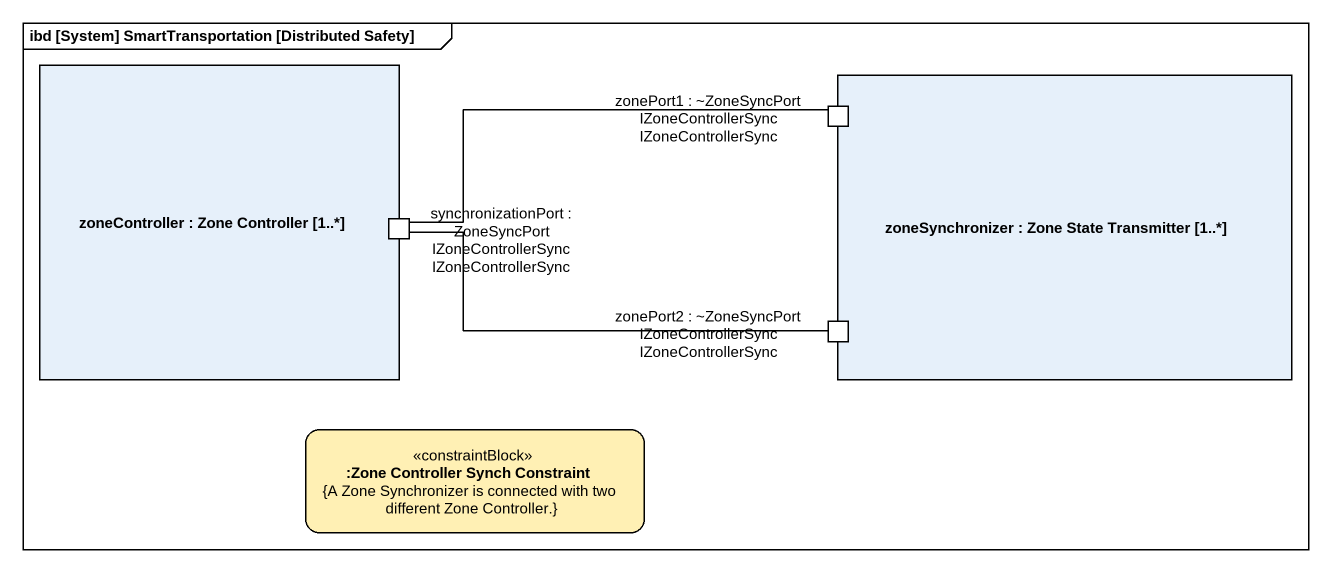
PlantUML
@startuml
mainframe ibd [System] SmartTransportation [Distributed Safety]
rectangle "zoneController : Zone Controller [1..*]" as zoneController {
  port "synchronizationPort : ZoneSyncPort IZoneControllerSync IZoneControllerSync" as synchronizationPort
}
rectangle "zoneSynchronizer : Zone State Transmitter [1..*]" as zoneSynchronizer {
  port "zonePort1 : ~ZoneSyncPort IZoneControllerSync IZoneControllerSync" as zonePort1_ZoneSyncPort
  port "zonePort2 : ~ZoneSyncPort IZoneControllerSync IZoneControllerSync" as zonePort2_ZoneSyncPort
}
rectangle ":Zone Controller Synch Constraint\n{A Zone Synchronizer is connected with two different Zone Controller.}" as Zone_Controller_Synch <<constraintBlock>> #FFF0B4
synchronizationPort -right- zonePort1_ZoneSyncPort
zonePort2_ZoneSyncPort -left- synchronizationPort
@enduml
